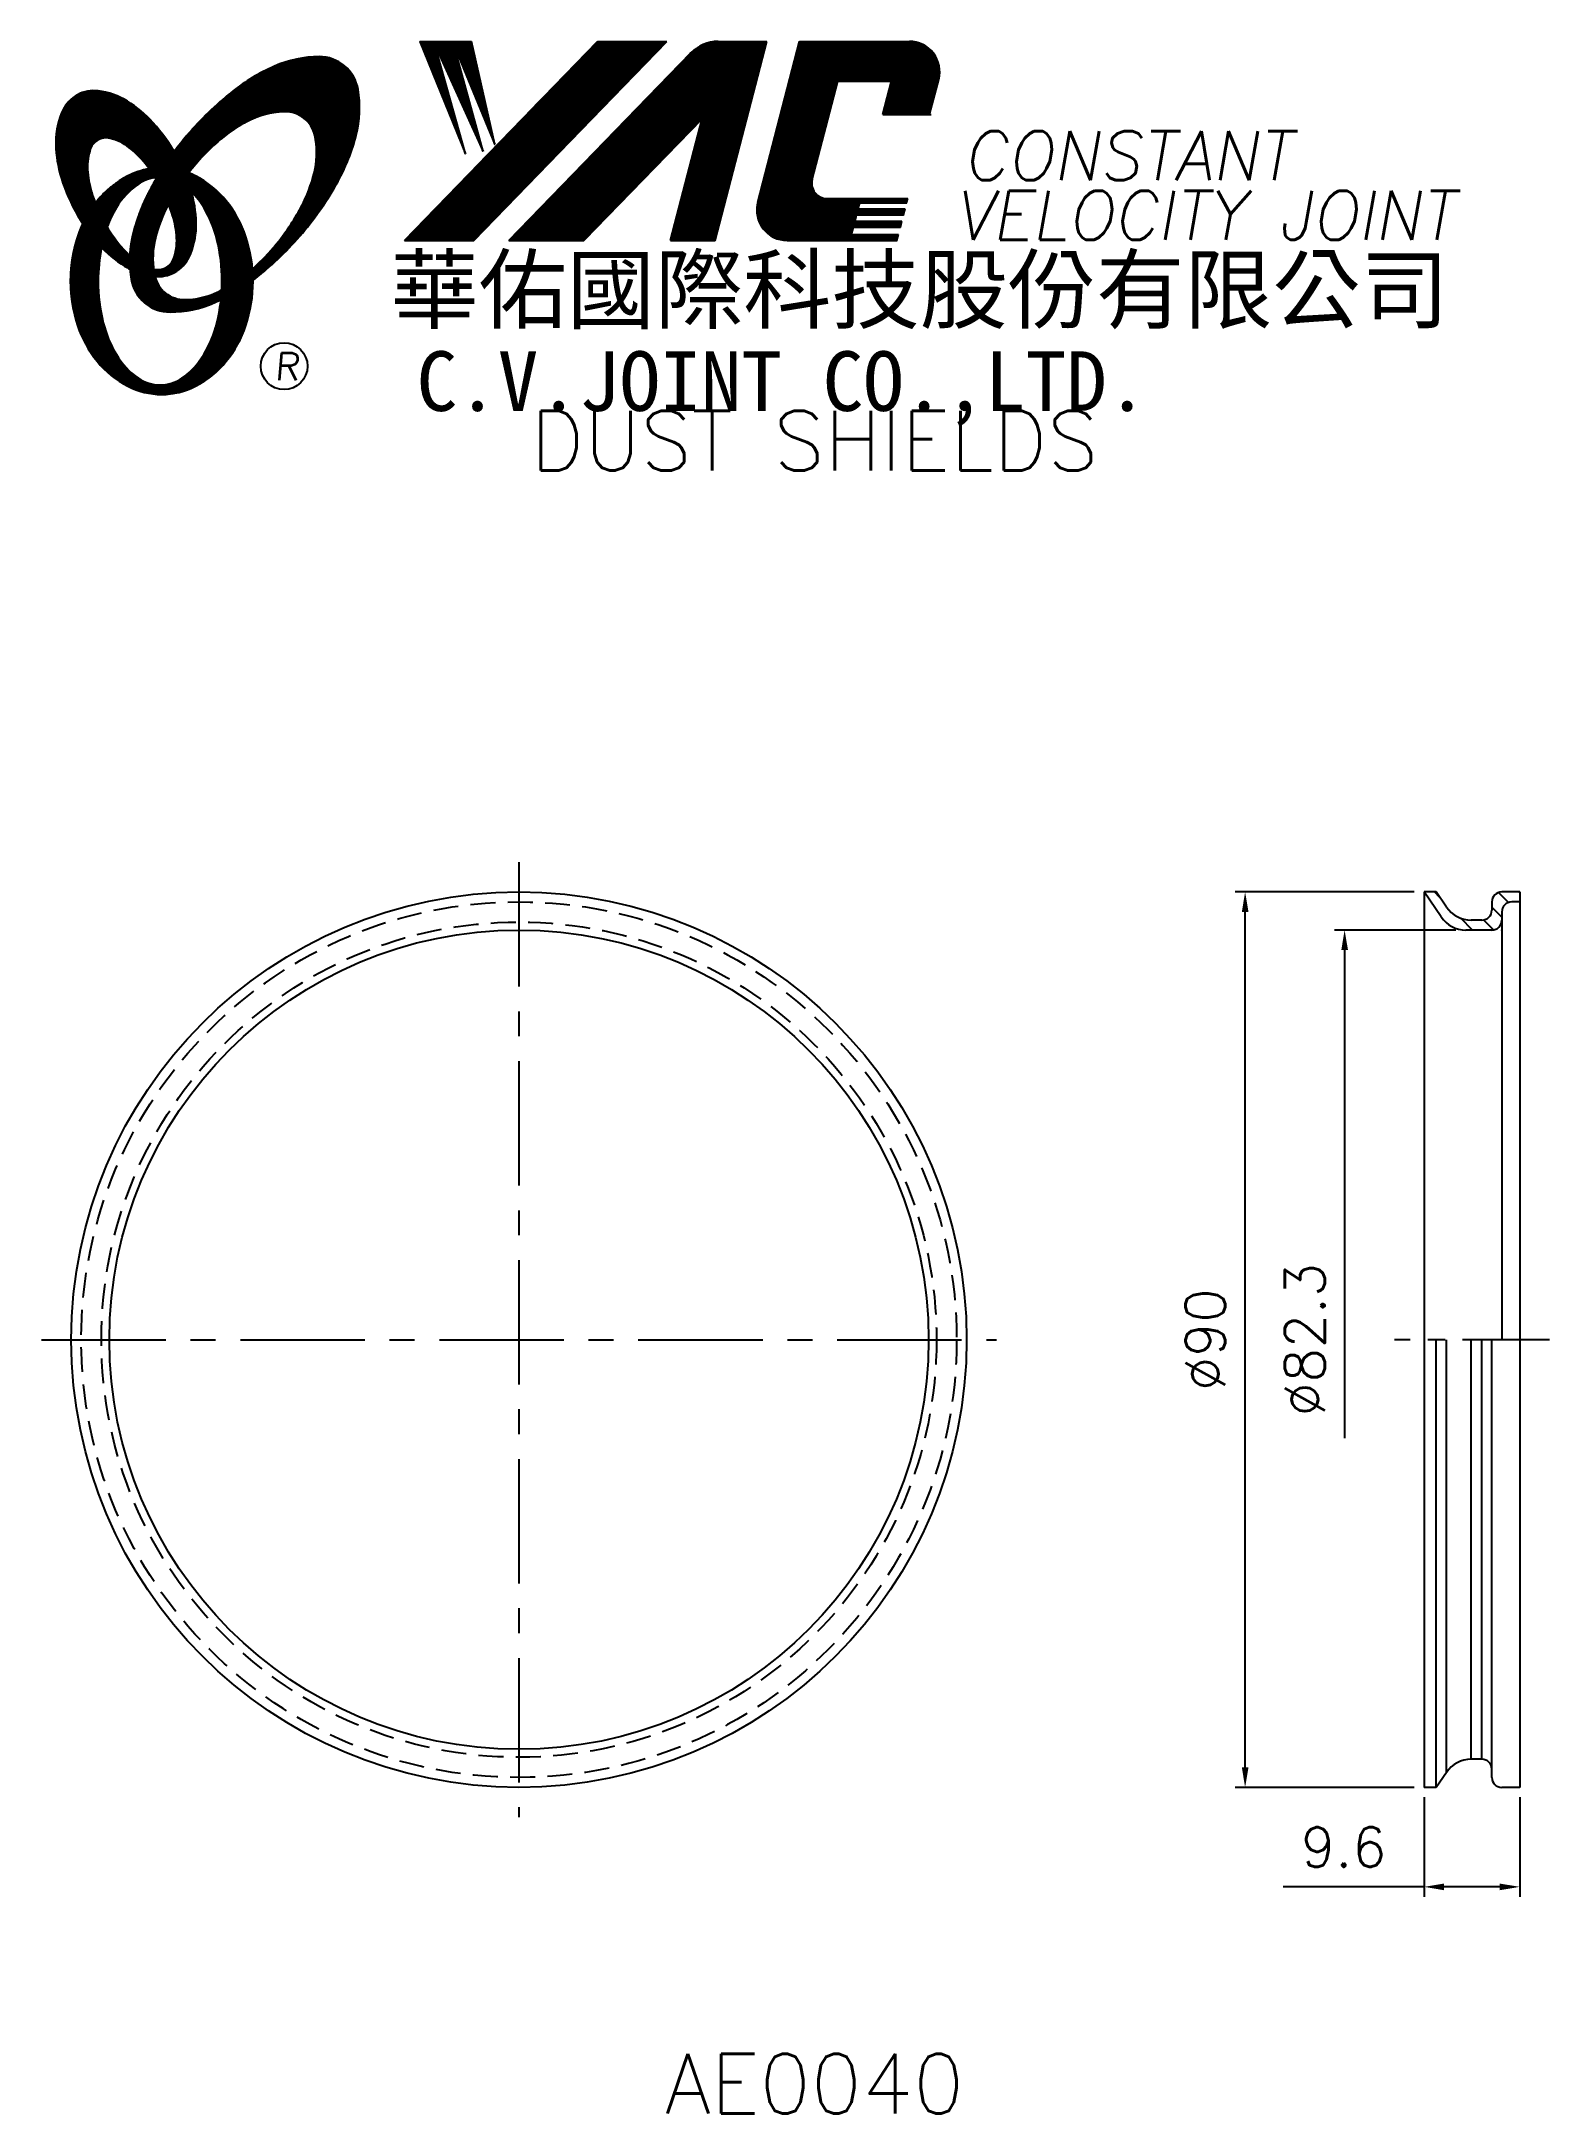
# Model space of a CAD drawing. Extents: x 94 to 246, y 0 to 208.
import ezdxf
from ezdxf.enums import TextEntityAlignment as Align

# ---------------------------------------------------------------- set-up
doc = ezdxf.new("R2010")
doc.units = 0
doc.header["$LTSCALE"] = 10
doc.header["$MEASUREMENT"] = 0
doc.linetypes.add('CENTER', pattern=[2, 1.25, -0.25, 0.25, -0.25])
doc.linetypes.add('HIDDEN', pattern=[0.375, 0.25, -0.125])
doc.layers.get('0').update_dxf_attribs({"linetype": 'CONTINUOUS'})
doc.layers.get('DEFPOINTS').update_dxf_attribs({"linetype": 'CONTINUOUS'})
doc.layers.add('4', color=4, linetype='CONTINUOUS')
doc.styles.add('CHINA', font='KAIU.TTF')
doc.styles.add('ITALICC', font='simplex.shx')
doc.dimstyles.new('STANDARD$0', dxfattribs={"dimtxt": 4, "dimasz": 2, "dimexe": 1, "dimexo": 1, "dimgap": 2, "dimtad": 1, "dimdec": 4, "dimzin": 10, "dimtxsty": 'ITALICC', "dimcen": 2, "dimclrd": 5, "dimclre": 5, "dimclrt": 18, "dimaunit": 1, "dimazin": 3, "dimtp": 0.1, "dimtfac": 0.7, "dimtdec": 4, "dimtmove": 0, "dimatfit": 3, "dimtolj": 1, "dimtzin": 10})
pattern_1 = [(45, (164.902921, -35.953442), (-0.00727476112, 0.00727476112), [])]
pattern_2 = [(45, (-3.687624, 0.350968), (-0.00883883476, 0.00883883476), [])]

# ---------------------------------------------------------------- blocks, each defined once
blk = doc.blocks.new('*D14')
at = {"color": 5, "linetype": 'BYBLOCK'}
for p, q in [((236.09, 118.46), (223.9, 118.46)), ((224.9, 116.46), (224.9, 67.38))]:
    blk.add_line(p, q, dxfattribs=at)
blk.add_solid([(224.57, 116.46), (225.24, 116.46), (224.9, 118.46)], dxfattribs=at)
at = {"layer": 'DEFPOINTS', "color": 0, "linetype": 'BYBLOCK'}
for p in [(224.9, 118.46), (237.09, 118.46), (232.9, 36.11)]:
    blk.add_point(p, dxfattribs=at)
at = {"color": 18, "linetype": 'BYBLOCK', "insert": (220.9, 77.29), "char_height": 4, "attachment_point": 5, "rotation": 90, "style": 'ITALICC'}
blk.add_mtext('\\A1;∅82.3', dxfattribs=at)
blk = doc.blocks.new('*D15')
at = {"color": 5, "linetype": 'BYBLOCK'}
for p, q in [((231.9, 122.29), (213.9, 122.29)), ((214.9, 34.29), (214.9, 120.29)), ((231.9, 32.29), (213.9, 32.29))]:
    blk.add_line(p, q, dxfattribs=at)
for points in [[(214.57, 120.29), (215.24, 120.29), (214.9, 122.29)], [(214.57, 34.29), (215.24, 34.29), (214.9, 32.29)]]:
    blk.add_solid(points, dxfattribs=at)
at = {"layer": 'DEFPOINTS', "color": 0, "linetype": 'BYBLOCK'}
for p in [(214.9, 122.29), (232.9, 122.29), (232.9, 32.29)]:
    blk.add_point(p, dxfattribs=at)
at = {"color": 18, "linetype": 'BYBLOCK', "insert": (210.9, 77.29), "char_height": 4, "attachment_point": 5, "rotation": 90, "style": 'ITALICC'}
blk.add_mtext('\\A1;∅90', dxfattribs=at)
blk = doc.blocks.new('*D16')
at = {"color": 5, "linetype": 'BYBLOCK'}
for p, q in [((232.9, 31.29), (232.9, 21.29)), ((242.5, 31.29), (242.5, 21.29)), ((232.9, 22.29), (218.71, 22.29)), ((240.5, 22.29), (234.9, 22.29))]:
    blk.add_line(p, q, dxfattribs=at)
for points in [[(234.9, 22.62), (234.9, 21.95), (232.9, 22.29)], [(240.5, 22.62), (240.5, 21.95), (242.5, 22.29)]]:
    blk.add_solid(points, dxfattribs=at)
at = {"layer": 'DEFPOINTS', "color": 0, "linetype": 'BYBLOCK'}
for p in [(232.9, 32.29), (242.5, 32.29), (232.9, 22.29)]:
    blk.add_point(p, dxfattribs=at)
at = {"color": 18, "linetype": 'BYBLOCK', "insert": (224.81, 26.29), "char_height": 4, "attachment_point": 5, "style": 'ITALICC'}
blk.add_mtext('\\A1;9.6', dxfattribs=at)

msp = doc.modelspace()

# ---------------------------------------------------------------- hatches: boundary and pattern name
at = {"layer": '4', "linetype": 'CONTINUOUS'}
h = msp.add_hatch(dxfattribs=at)
h.set_pattern_fill('ANSI31', color=5, scale=0.082305, style=0)
h.set_pattern_definition([(45, (-3.687624, 0.350968), (-0.00727476112, 0.00727476112), [])])
h.paths.add_polyline_path([(118.34785, 200.71947, -0.172879177), (120.28932, 200.06091, -0.172879177), (121.37662, 198.32286, -0.104527385), (121.40439, 194.99466, -0.065680101), (120.23486, 191.59271, -0.051823203), (117.79445, 187.75032, -0.044272532), (115.11947, 184.92398, -0.020203161), (115.17306, 183.78606, 0.006517006), (115.57761, 184.09814, 0.049863361), (120.13103, 188.5112, 0.049863361), (123.72067, 193.73837, 0.063682799), (125.54171, 198.36571, 0.103597411), (125.73101, 202.94969, 0.177892575), (124.3824, 205.31996, 0.177892575), (121.82001, 206.25329, 0.103597411), (117.33221, 205.30024, 0.063682799), (113.07447, 202.73117, 0.049863361), (108.52105, 198.31811, 0.016070017), (107.25035, 196.7118, -0.007061632), (107.49763, 196.27476, -0.031648676), (108.45022, 194.23819, -0.008069351), (108.88212, 194.8025, -0.051823203), (112.0605, 198.06095, -0.065680101), (115.10243, 199.98131, -0.104527385)])
h.paths.add_polyline_path([(105.27218, 187.55815, -0.065680101), (106.44171, 190.96011, -0.006063428), (106.68565, 191.43512, 0.027613469), (105.95881, 193.02319, 0.017011252), (105.42539, 193.95817, 0.007829282), (104.93141, 193.09094, 0.063682799), (103.11037, 188.4636, 0.103597411), (102.92107, 183.87963, 0.177892575), (104.26967, 181.50935, 0.177892575), (106.83207, 180.57602, 0.103597411), (111.31986, 181.52907, 0.008811776), (111.94683, 181.81914, 0.013922709), (112.02416, 182.78895, -0.009086703), (111.57414, 182.57151, -0.104527385), (108.32872, 181.83335, -0.172879177), (106.38725, 182.49191, -0.172879177), (105.29995, 184.22996, -0.104527385)])
h = msp.add_hatch(dxfattribs=at)
h.set_pattern_fill('ANSI31', color=5, scale=0.1, style=0)
h.set_pattern_definition(pattern_2)
h.paths.add_polyline_path([(156.77108, 207.78195), (149.81377, 207.78195), (130.39717, 187.77819), (137.35447, 187.77819)])
h.paths.add_polyline_path([(160.31797, 200.01638), (157.1376, 187.77819), (161.61858, 187.77819), (166.81702, 207.78195), (161.92029, 207.78195, 0.202785967), (159.18622, 206.62553), (140.89209, 187.77819), (148.439, 187.77819)])
h.paths.add_polyline_path([(173.94508, 203.78353), (179.3388, 203.78353), (178.46978, 200.43952), (183.1866, 200.43952), (184.10332, 203.96708, 0.490800957), (181.15312, 207.78195), (170.1188, 207.78195), (165.91175, 191.59306, 0.490800957), (168.86195, 187.77819), (179.89626, 187.77819), (180.05071, 188.3725), (175.33389, 188.3725), (175.52726, 189.11659), (180.24408, 189.11659), (180.40264, 189.72672), (175.68582, 189.72672), (175.84706, 190.34719), (180.56388, 190.34719), (180.72006, 190.94818), (176.00324, 190.94818), (176.16004, 191.55156), (180.87686, 191.55156), (180.99359, 192.00076), (172.85385, 192.00076, -0.490800957), (171.37875, 193.90819)])
h = msp.add_hatch(dxfattribs=at)
h.set_pattern_fill('ANSI31', color=1, scale=0.1, style=0)
h.set_pattern_definition(pattern_2)
h.paths.add_polyline_path([(137.12915, 207.78195), (131.95182, 207.78195), (136.52258, 196.47821), (133.45664, 207.43619), (138.29138, 196.71387), (135.34337, 207.43619), (139.47059, 197.42084)])
h = msp.add_hatch(dxfattribs=at)
h.set_pattern_fill('ANSI31', color=3, scale=0.082305, style=0)
h.set_pattern_definition(pattern_1)
h.paths.add_polyline_path([(102.55134, 201.77031, 0.106488277), (99.60946, 202.80888, 0.158297415), (97.51926, 202.41384, 0.158297415), (96.05993, 200.86615, 0.106488277), (95.34912, 197.82838, 0.071723199), (95.76717, 194.51542, 0.058080454), (97.31215, 190.70004, 0.058080454), (99.6932, 187.34225, 0.071723199), (102.25844, 185.20449, 0.020895977), (102.79862, 184.90251, -0.030777155), (102.78272, 186.27872, -0.042059526), (101.68636, 187.44148, -0.04691039), (100.06719, 189.92263, -0.04691039), (98.93892, 192.66212, -0.060581117), (98.53681, 194.92419, -0.10187153), (98.84843, 197.01239, -0.185892489), (99.62852, 197.90403, -0.185892489), (100.80517, 198.04215, -0.10187153), (102.70282, 197.11661, -0.060581117), (104.33965, 195.50434, -0.04691039), (105.95881, 193.02319, -0.04691039), (107.08709, 190.28371, -0.060581117), (107.48919, 188.02164, -0.10187153), (107.17757, 185.93344, -0.185892489), (106.39748, 185.0418, -0.185892489), (105.22084, 184.90368, -0.002013383), (105.18004, 184.9143, 0.021593804), (105.29995, 184.22996, 0.006477741), (105.31796, 184.15293, 0.14950097), (107.29051, 184.56097, 0.158297415), (108.74985, 186.10865, 0.106488277), (109.46066, 189.14642, 0.071723199), (109.04261, 192.45938, 0.058080454), (107.49763, 196.27476, 0.058080454), (105.11658, 199.63256, 0.071723199)])
h = msp.add_hatch(dxfattribs=at)
h.set_pattern_fill('ANSI31', color=1, scale=0.082305, style=0)
h.set_pattern_definition(pattern_1)
h.paths.add_polyline_path([(103.64497, 193.44686, -0.120168026), (105.33676, 194.10025, 0.016865385), (104.737, 194.98299, 0.076648372), (102.58077, 194.26407, 0.104809576), (99.49632, 191.75097, 0.005838257), (99.32937, 191.53877, 0.028089978), (100.06719, 189.92263, 0.014237292), (100.50932, 189.13759, -0.045767751), (101.4345, 191.07443, -0.106890197)])
h.paths.add_polyline_path([(99.6136, 183.69224, -0.048711043), (99.9437, 187.07258, -0.007865741), (99.6932, 187.34225, -0.037695478), (98.05732, 189.46101, 0.03042545), (97.53199, 188.15703, 0.080710289), (96.80656, 183.69224, 0.080710289), (97.53199, 179.22745, 0.089265679), (99.49632, 175.63351, 0.104809576), (102.58077, 173.12041, 0.11926607), (105.98996, 172.29547, 0.11926607), (109.39916, 173.12041, 0.104809576), (112.48361, 175.63351, 0.089265679), (114.44793, 179.22745, 0.080710289), (115.17337, 183.69224, 0.080710289), (114.44793, 188.15703, 0.089265679), (112.48361, 191.75097, 0.104809576), (109.39916, 194.26407, 0.025513357), (108.70592, 194.57682, 0.004818181), (108.45022, 194.23819, -0.023722145), (108.99143, 192.64144, -0.065307489), (110.22661, 191.07443, -0.073950765), (111.53907, 187.8767, -0.060532391), (112.04752, 183.69224, -0.060532391), (111.53907, 179.50778, -0.073950765), (110.22661, 176.31005, -0.106890197), (108.01615, 173.93762, -0.153118262), (105.83056, 173.25224, -0.153118262), (103.64497, 173.93762, -0.106890197), (101.4345, 176.31005, -0.073950765), (100.12205, 179.50778, -0.060532391)])
h = msp.add_hatch(dxfattribs=at)
h.set_pattern_fill('ANSI31', color=5, scale=12, angle=90, style=0)
h.set_pattern_definition([(135, (-12.5831, -0.3014), (-1.06066, -1.06066), [])])
h.paths.add_polyline_path([(239.70275, 118.46286, 0.414213562), (240.70275, 119.46286), (240.70275, 120.28786, -0.414213562), (241.70275, 121.28786), (242.50275, 121.28786), (242.50275, 122.28786), (240.70275, 122.28786, 0.414213562), (239.70275, 121.28786), (239.70275, 120.46286, -0.414213562), (238.70275, 119.46286), (237.62039, 119.46286, -0.248376007), (235.13931, 120.77637), (234.1119, 122.28786), (232.90275, 122.28786), (234.6099, 119.77637, 0.248376007), (237.09098, 118.46286)])

# ---------------------------------------------------------------- linework, layer by layer
at = {"layer": '4', "color": 5, "linetype": 'CONTINUOUS'}
for p, q in [((130.39717, 187.77819), (149.81377, 207.78195)), ((137.35447, 187.77819), (156.77108, 207.78195)), ((140.89209, 187.77819), (159.18622, 206.62553)), ((149.81377, 207.78195), (156.77108, 207.78195)), ((161.61858, 187.77819), (166.81702, 207.78195)), ((161.92029, 207.78195), (166.81702, 207.78195)), ((165.91175, 191.59306), (170.1188, 207.78195)), ((170.1188, 207.78195), (181.15312, 207.78195)), ((171.37875, 193.90819), (173.94508, 203.78353)), ((173.94508, 203.78353), (179.3388, 203.78353)), ((178.46978, 200.43952), (179.3388, 203.78353)), ((183.1866, 200.43952), (184.10332, 203.96708)), ((148.439, 187.77819), (160.31797, 200.01638)), ((157.1376, 187.77819), (160.31797, 200.01638)), ((178.46978, 200.43952), (183.33703, 200.43952)), ((172.85385, 192.00076), (180.99359, 192.00076)), ((180.87686, 191.55156), (180.99359, 192.00076)), ((175.68582, 189.72672), (175.84706, 190.34719)), ((175.68582, 189.72672), (180.40264, 189.72672)), ((175.84706, 190.34719), (180.56388, 190.34719)), ((176.00324, 190.94818), (176.16004, 191.55156)), ((176.00324, 190.94818), (180.72006, 190.94818)), ((176.16004, 191.55156), (180.87686, 191.55156)), ((180.24408, 189.11659), (180.40264, 189.72672)), ((180.56388, 190.34719), (180.72006, 190.94818)), ((130.39717, 187.77819), (137.35447, 187.77819)), ((140.89209, 187.77819), (148.439, 187.77819)), ((157.1376, 187.77819), (161.61858, 187.77819)), ((168.86195, 187.77819), (179.89626, 187.77819)), ((175.33389, 188.3725), (175.52726, 189.11659)), ((175.33389, 188.3725), (180.05071, 188.3725)), ((175.52726, 189.11659), (180.24408, 189.11659)), ((179.89626, 187.77819), (180.05071, 188.3725))]:
    msp.add_line(p, q, dxfattribs=at)
at = {"layer": '4', "color": 1, "linetype": 'CONTINUOUS'}
for p, q in [((131.95182, 207.78195), (136.52258, 196.47821)), ((131.95182, 207.78195), (137.12915, 207.78195)), ((133.45664, 207.43619), (138.29138, 196.71387)), ((136.52258, 196.47821), (133.45664, 207.43619)), ((135.34337, 207.43619), (139.47059, 197.42084)), ((138.29138, 196.71387), (135.34337, 207.43619)), ((139.47059, 197.42084), (137.12915, 207.78195))]:
    msp.add_line(p, q, dxfattribs=at)
at = {"layer": '4', "color": 5, "linetype": 'CENTER'}
for p, q in [((141.90275, 125.28786), (141.90275, 29.28786)), ((93.90275, 77.28786), (189.90275, 77.28786))]:
    msp.add_line(p, q, dxfattribs=at)
at = {"layer": '4', "color": 7, "linetype": 'CONTINUOUS'}
for p, q in [((232.90275, 122.28786), (232.90275, 32.28786)), ((234.6099, 119.77637), (232.90275, 122.28786)), ((234.1119, 122.28786), (232.90275, 122.28786)), ((235.13931, 120.77637), (234.1119, 122.28786)), ((239.70275, 121.28786), (239.70275, 120.46286)), ((242.50275, 122.28786), (240.70275, 122.28786)), ((242.50275, 121.28786), (241.70275, 121.28786)), ((242.50275, 122.28786), (242.50275, 32.28786)), ((238.70275, 119.46286), (237.62039, 119.46286)), ((240.70275, 120.28786), (240.70275, 119.46286)), ((240.70275, 119.46286), (240.70275, 77.28786)), ((239.70275, 118.46286), (237.09098, 118.46286)), ((234.1119, 32.28786), (234.1119, 77.28786)), ((235.13931, 33.79935), (235.13931, 77.28786)), ((237.62039, 35.11286), (237.62039, 77.28786)), ((238.70275, 35.11286), (238.70275, 77.28786)), ((239.70275, 33.28786), (239.70275, 77.28786)), ((235.13931, 33.79935), (234.1119, 32.28786)), ((238.70275, 35.11286), (237.62039, 35.11286)), ((234.1119, 32.28786), (232.90275, 32.28786)), ((242.50275, 32.28786), (240.70275, 32.28786))]:
    msp.add_line(p, q, dxfattribs=at)
at = {"layer": '4', "color": 5, "linetype": 'CENTER', "ltscale": 0.7}
msp.add_line((245.50275, 77.28786), (229.90275, 77.28786), dxfattribs=at)
at = {"layer": '4', "color": 5, "linetype": 'CONTINUOUS'}
for points in [[(115.17306, 183.78606, 0.006517006), (115.57761, 184.09814, 0.049863361), (120.13103, 188.5112, 0.049863361), (123.72067, 193.73837, 0.063682799), (125.54171, 198.36571, 0.103597411), (125.73101, 202.94969, 0.177892575), (124.3824, 205.31996, 0.177892575), (121.82001, 206.25329, 0.103597411), (117.33221, 205.30024, 0.063682799), (113.07447, 202.73117, 0.049863361), (108.52105, 198.31811, 0.016070017), (107.25035, 196.7118)], [(115.11947, 184.92398, 0.044272532), (117.79445, 187.75032, 0.051823203), (120.23486, 191.59271, 0.065680101), (121.40439, 194.99466, 0.104527385), (121.37662, 198.32286, 0.172879177), (120.28932, 200.06091, 0.172879177), (118.34785, 200.71947, 0.104527385), (115.10243, 199.98131, 0.065680101), (112.0605, 198.06095, 0.051823203), (108.88212, 194.8025, 0.008069351), (108.45022, 194.23819)], [(105.42539, 193.95817, 0.007829282), (104.93141, 193.09094, 0.063682799), (103.11037, 188.4636, 0.103597411), (102.92107, 183.87963, 0.177892575), (104.26967, 181.50935, 0.177892575), (106.83207, 180.57602, 0.103597411), (111.31986, 181.52907, 0.008811776), (111.94683, 181.81914, 0.008811776)], [(106.68565, 191.43512, 0.006063428), (106.44171, 190.96011, 0.065680101), (105.27218, 187.55815, 0.104527385), (105.29995, 184.22996, 0.172879177), (106.38725, 182.49191, 0.172879177), (108.32872, 181.83335, 0.104527385), (111.57414, 182.57151, 0.009086703), (112.02416, 182.78895, 0.009086703)]]:
    msp.add_lwpolyline(points, format="xyb", dxfattribs=at)
at = {"layer": '4', "color": 3, "linetype": 'CONTINUOUS'}
for points in [[(105.31796, 184.15293, 0.14950097), (107.29051, 184.56097, 0.158297415), (108.74985, 186.10865, 0.106488277), (109.46066, 189.14642, 0.071723199), (109.04261, 192.45938, 0.058080454), (107.49763, 196.27476, 0.058080454), (105.11658, 199.63256, 0.071723199), (102.55134, 201.77031, 0.106488277), (99.60946, 202.80888, 0.158297415), (97.51926, 202.41384, 0.158297415), (96.05993, 200.86615, 0.106488277), (95.34912, 197.82838, 0.071723199), (95.76717, 194.51542, 0.058080454), (97.31215, 190.70004, 0.058080454), (99.6932, 187.34225, 0.071723199), (102.25844, 185.20449, 0.020895977), (102.79862, 184.90251, 0.020895977)], [(105.18004, 184.9143, 0.002013383), (105.22084, 184.90368, 0.185892489), (106.39748, 185.0418, 0.185892489), (107.17757, 185.93344, 0.10187153), (107.48919, 188.02164, 0.060581117), (107.08709, 190.28371, 0.04691039), (105.95881, 193.02319, 0.04691039), (104.33965, 195.50434, 0.060581117), (102.70282, 197.11661, 0.10187153), (100.80517, 198.04215, 0.185892489), (99.62852, 197.90403, 0.185892489), (98.84843, 197.01239, 0.10187153), (98.53681, 194.92419, 0.060581117), (98.93892, 192.66212, 0.04691039), (100.06719, 189.92263, 0.04691039), (101.68636, 187.44148, 0.042059526), (102.78272, 186.27872, 0.042059526)]]:
    msp.add_lwpolyline(points, format="xyb", dxfattribs=at)
at = {"layer": '4', "color": 1, "linetype": 'CONTINUOUS'}
for points in [[(98.05732, 189.46101, 0.03042545), (97.53199, 188.15703, 0.080710289), (96.80656, 183.69224, 0.080710289), (97.53199, 179.22745, 0.089265679), (99.49632, 175.63351, 0.104809576), (102.58077, 173.12041, 0.11926607), (105.98996, 172.29547, 0.11926607), (109.39916, 173.12041, 0.104809576), (112.48361, 175.63351, 0.089265679), (114.44793, 179.22745, 0.080710289), (115.17337, 183.69224, 0.080710289), (114.44793, 188.15703, 0.089265679), (112.48361, 191.75097, 0.104809576), (109.39916, 194.26407, 0.025513357), (108.70592, 194.57682, 0.025513357)], [(104.737, 194.98299, 0.076648372), (102.58077, 194.26407, 0.104809576), (99.49632, 191.75097, 0.005838257), (99.32937, 191.53877, 0.005838257)], [(105.33676, 194.10025, 0.120168026), (103.64497, 193.44686, 0.106890197), (101.4345, 191.07443, 0.045767751), (100.50932, 189.13759, 0.045767751)], [(99.9437, 187.07258, 0.048711043), (99.6136, 183.69224, 0.060532391), (100.12205, 179.50778, 0.073950765), (101.4345, 176.31005, 0.106890197), (103.64497, 173.93762, 0.153118262), (105.83056, 173.25224, 0.153118262), (108.01615, 173.93762, 0.106890197), (110.22661, 176.31005, 0.073950765), (111.53907, 179.50778, 0.060532391), (112.04752, 183.69224, 0.060532391), (111.53907, 187.8767, 0.073950765), (110.22661, 191.07443, 0.065307489), (108.99143, 192.64144)]]:
    msp.add_lwpolyline(points, format="xyb", dxfattribs=at)
at = {"layer": '4', "color": 5, "linetype": 'CONTINUOUS'}
msp.add_circle((118.29421, 175.14652), 2.35282, dxfattribs=at)
at = {"layer": '4', "color": 7, "linetype": 'CONTINUOUS'}
for radius in [45, 41.175]:
    msp.add_circle((141.90275, 77.28786), radius, dxfattribs=at)
at = {"layer": '4', "color": 5, "linetype": 'HIDDEN'}
for radius in [44, 41.975]:
    msp.add_circle((141.90275, 77.28786), radius, dxfattribs=at)
at = {"layer": '4', "color": 5, "linetype": 'CONTINUOUS'}
for centre, radius, start, end in [((161.92029, 203.97171), 3.81024, 90, 135.8533387), ((181.15312, 204.73376), 3.04819, 345.4326059, 90), ((172.85385, 193.52485), 1.5241, 165.4326059, 270), ((168.86195, 190.82638), 3.04819, 165.4326059, 270)]:
    msp.add_arc(centre, radius, start, end, dxfattribs=at)
at = {"layer": '4', "color": 7, "linetype": 'CONTINUOUS'}
for centre, radius, start, end in [((240.70275, 121.28786), 1, 90, 180), ((241.70275, 120.28786), 1, 90, 180), ((237.09098, 121.46286), 3, 214.2054579, 270), ((237.62039, 122.46286), 3, 214.2054579, 270), ((238.70275, 120.46286), 1, 270, 0), ((239.70275, 119.46286), 1, 270, 0), ((237.62039, 32.11286), 3, 90, 145.7945421), ((238.70275, 34.11286), 1, 0, 90), ((240.70275, 33.28786), 1, 180, 270)]:
    msp.add_arc(centre, radius, start, end, dxfattribs=at)
msp.add_point((240.70275, 118.46286), dxfattribs=at)

# ---------------------------------------------------------------- texts
at = {"layer": '4', "color": 5, "linetype": 'CONTINUOUS', "style": 'ITALICC'}
for s, height, oblique, p in [('CONSTANT', 4.9, 10, (186.54598, 193.84866)), ('VELOCITY JOINT', 4.9, 10, (185.66775, 187.85328)), ('R', 2.75625, 5, (117.33552, 173.73692))]:
    msp.add_text(s, height=height, dxfattribs=dict(at, oblique=oblique)).set_placement(p)
at = {"layer": '4', "color": 7, "linetype": 'CONTINUOUS', "style": 'CHINA'}
for s, height, p in [('華佑國際科技股份有限公司', 6.5, (128.98381, 179.58834)), ('C.V.JOINT CO.,LTD.', 6, (131.61245, 170.64212))]:
    msp.add_text(s, height=height, dxfattribs=at).set_placement(p)
at = {"layer": '4', "color": 18, "linetype": 'CONTINUOUS', "style": 'ITALICC'}
for s, p in [('DUST SHIELDS', (171.61517, 164.6493)), ('AE0040', (171.61517, -0.49809))]:
    msp.add_text(s, height=6, dxfattribs=at).set_placement(p, align=Align.CENTER)

# ---------------------------------------------------------------- dimensions: what is measured, and where the dimension line sits
at = {"layer": '4', "color": 7, "linetype": 'CONTINUOUS'}
dim = msp.add_linear_dim(base=(214.90274, 122.28786), p1=(232.90275, 32.28786), p2=(232.90275, 122.28786), angle=90, text='%%C90', dimstyle='STANDARD$0', dxfattribs=at)
dim.commit()
dim.dimension.update_dxf_attribs({"geometry": '*D15', "text_midpoint": (210.90274, 77.28786)})
dim = msp.add_linear_dim(base=(224.90275, 118.46286), p1=(232.90275, 36.11286), p2=(237.09098, 118.46286), angle=90, text='%%C82.3', dimstyle='STANDARD$0', override={"dimcen": -2, "dimse1": 1, "dimsd1": 1}, dxfattribs=at)
dim.commit()
dim.dimension.update_dxf_attribs({"geometry": '*D14', "text_midpoint": (220.90275, 77.28786)})
dim = msp.add_linear_dim(base=(232.90275, 22.28782), p1=(242.50275, 32.28786), p2=(232.90275, 32.28786), text='9.6', dimstyle='STANDARD$0', dxfattribs=at)
dim.commit()
dim.dimension.update_dxf_attribs({"geometry": '*D16', "text_midpoint": (224.80751, 26.28782)})

doc.saveas('drawing.dxf')
